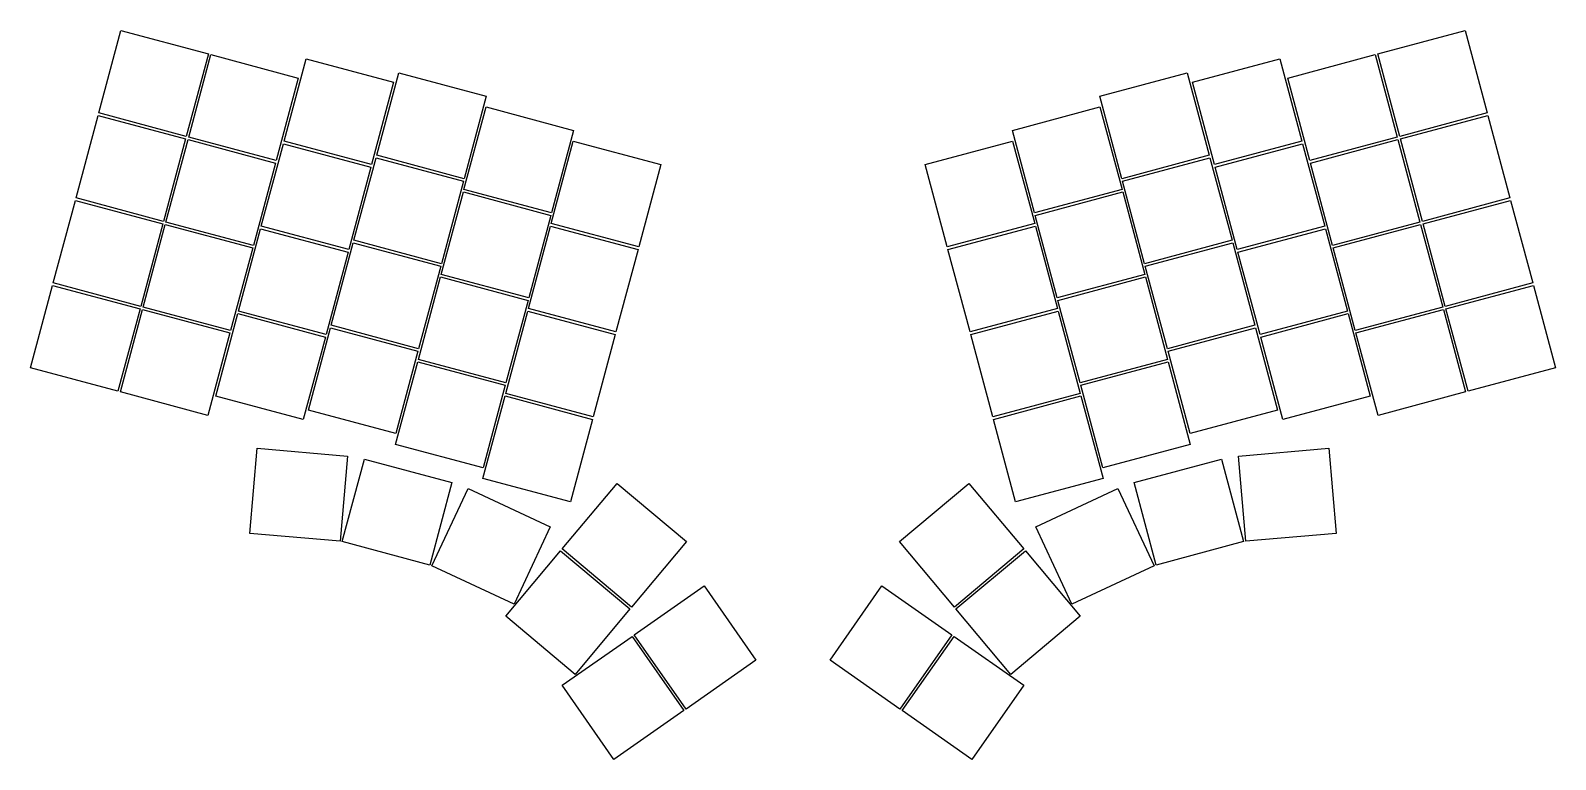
# Model space of a CAD drawing. Header units: millimetres. Extents: x -11 to 284, y -81 to 59.
import ezdxf

# ---------------------------------------------------------------- set-up
doc = ezdxf.new("R2010")
doc.units = ezdxf.units.MM

msp = doc.modelspace()

# ---------------------------------------------------------------- linework, layer by layer
for p, q in [((2.61, 43.56), (6.88, 59.5)), ((6.88, 59.5), (23.79, 54.97)), ((249.79, 54.97), (266.69, 59.5)), ((266.69, 59.5), (270.96, 43.56)), ((23.79, 54.97), (19.52, 39.03)), ((20, 38.9), (24.27, 54.84)), ((24.27, 54.84), (41.17, 50.31)), ((38.42, 38.1), (42.69, 54.04)), ((42.69, 54.04), (59.6, 49.51)), ((213.98, 49.51), (230.88, 54.04)), ((230.88, 54.04), (235.15, 38.1)), ((232.4, 50.31), (249.3, 54.84)), ((249.3, 54.84), (253.57, 38.9)), ((254.06, 39.03), (249.79, 54.97)), ((41.17, 50.31), (36.9, 34.37)), ((56.33, 35.38), (60.6, 51.32)), ((60.6, 51.32), (77.5, 46.79)), ((196.07, 46.79), (212.98, 51.32)), ((212.98, 51.32), (217.25, 35.38)), ((236.67, 34.37), (232.4, 50.31)), ((59.6, 49.51), (55.32, 33.57)), ((218.25, 33.57), (213.98, 49.51)), ((73.19, 28.79), (77.47, 44.72)), ((77.5, 46.79), (73.23, 30.85)), ((77.47, 44.72), (94.37, 40.2)), ((179.2, 40.2), (196.11, 44.72)), ((200.34, 30.85), (196.07, 46.79)), ((196.11, 44.72), (200.38, 28.79)), ((-1.79, 27.14), (2.48, 43.08)), ((2.48, 43.08), (19.39, 38.55)), ((19.52, 39.03), (2.61, 43.56)), ((270.96, 43.56), (254.06, 39.03)), ((254.19, 38.55), (271.09, 43.08)), ((271.09, 43.08), (275.36, 27.14)), ((19.39, 38.55), (15.12, 22.61)), ((15.6, 22.48), (19.87, 38.42)), ((19.87, 38.42), (36.77, 33.89)), ((36.9, 34.37), (20, 38.9)), ((94.37, 40.2), (90.1, 24.26)), ((183.47, 24.26), (179.2, 40.2)), ((253.57, 38.9), (236.67, 34.37)), ((236.8, 33.89), (253.7, 38.42)), ((253.7, 38.42), (257.97, 22.48)), ((258.46, 22.61), (254.19, 38.55)), ((34.02, 21.68), (38.29, 37.62)), ((38.29, 37.62), (55.2, 33.09)), ((55.32, 33.57), (38.42, 38.1)), ((73.23, 30.85), (56.33, 35.38)), ((90.06, 22.2), (94.33, 38.13)), ((94.33, 38.13), (111.24, 33.6)), ((162.34, 33.6), (179.24, 38.13)), ((179.24, 38.13), (183.51, 22.2)), ((217.25, 35.38), (200.34, 30.85)), ((235.15, 38.1), (218.25, 33.57)), ((218.38, 33.09), (235.28, 37.62)), ((235.28, 37.62), (239.55, 21.68)), ((36.77, 33.89), (32.5, 17.95)), ((55.2, 33.09), (50.93, 17.15)), ((51.93, 18.96), (56.2, 34.89)), ((56.2, 34.89), (73.1, 30.37)), ((111.24, 33.6), (106.97, 17.67)), ((166.61, 17.67), (162.34, 33.6)), ((200.47, 30.37), (217.38, 34.89)), ((217.38, 34.89), (221.65, 18.96)), ((222.65, 17.15), (218.38, 33.09)), ((241.07, 17.95), (236.8, 33.89)), ((73.1, 30.37), (68.83, 14.43)), ((204.74, 14.43), (200.47, 30.37)), ((-6.19, 10.72), (-1.92, 26.65)), ((-1.92, 26.65), (14.99, 22.12)), ((15.12, 22.61), (-1.79, 27.14)), ((68.79, 12.37), (73.07, 28.3)), ((73.07, 28.3), (89.97, 23.77)), ((90.1, 24.26), (73.19, 28.79)), ((200.38, 28.79), (183.47, 24.26)), ((183.6, 23.77), (200.51, 28.3)), ((200.51, 28.3), (204.78, 12.37)), ((275.36, 27.14), (258.46, 22.61)), ((258.59, 22.12), (275.49, 26.65)), ((275.49, 26.65), (279.76, 10.72)), ((89.97, 23.77), (85.7, 7.84)), ((187.87, 7.84), (183.6, 23.77)), ((14.99, 22.12), (10.72, 6.19)), ((11.2, 6.06), (15.47, 22)), ((15.47, 22), (32.37, 17.47)), ((32.5, 17.95), (15.6, 22.48)), ((29.62, 5.26), (33.89, 21.2)), ((33.89, 21.2), (50.8, 16.67)), ((50.93, 17.15), (34.02, 21.68)), ((85.66, 5.78), (89.93, 21.71)), ((89.93, 21.71), (106.84, 17.18)), ((106.97, 17.67), (90.06, 22.2)), ((183.51, 22.2), (166.61, 17.67)), ((166.74, 17.18), (183.64, 21.71)), ((183.64, 21.71), (187.91, 5.78)), ((239.55, 21.68), (222.65, 17.15)), ((222.78, 16.67), (239.68, 21.2)), ((239.68, 21.2), (243.95, 5.26)), ((257.97, 22.48), (241.07, 17.95)), ((241.2, 17.47), (258.1, 22)), ((258.1, 22), (262.37, 6.06)), ((262.86, 6.19), (258.59, 22.12)), ((47.53, 2.54), (51.8, 18.47)), ((51.8, 18.47), (68.7, 13.94)), ((68.83, 14.43), (51.93, 18.96)), ((221.65, 18.96), (204.74, 14.43)), ((204.87, 13.94), (221.78, 18.47)), ((221.78, 18.47), (226.05, 2.54)), ((32.37, 17.47), (28.1, 1.53)), ((50.8, 16.67), (46.53, 0.73)), ((106.84, 17.18), (102.57, 1.25)), ((171.01, 1.25), (166.74, 17.18)), ((227.05, 0.73), (222.78, 16.67)), ((245.47, 1.53), (241.2, 17.47)), ((64.39, -4.05), (68.67, 11.88)), ((68.7, 13.94), (64.43, -1.99)), ((68.67, 11.88), (85.57, 7.35)), ((85.7, 7.84), (68.79, 12.37)), ((204.78, 12.37), (187.87, 7.84)), ((188, 7.35), (204.91, 11.88)), ((209.14, -1.99), (204.87, 13.94)), ((204.91, 11.88), (209.18, -4.05)), ((-10.59, -5.7), (-6.32, 10.23)), ((-6.32, 10.23), (10.59, 5.7)), ((10.72, 6.19), (-6.19, 10.72)), ((279.76, 10.72), (262.86, 6.19)), ((262.99, 5.7), (279.89, 10.23)), ((279.89, 10.23), (284.16, -5.7)), ((28.1, 1.53), (11.2, 6.06)), ((85.57, 7.35), (81.3, -8.58)), ((192.27, -8.58), (188, 7.35)), ((262.37, 6.06), (245.47, 1.53)), ((10.59, 5.7), (6.32, -10.23)), ((6.8, -10.36), (11.07, 5.57)), ((11.07, 5.57), (27.97, 1.05)), ((25.22, -11.16), (29.49, 4.78)), ((29.49, 4.78), (46.4, 0.25)), ((46.53, 0.73), (29.62, 5.26)), ((81.26, -10.65), (85.53, 5.29)), ((85.53, 5.29), (102.44, 0.76)), ((102.57, 1.25), (85.66, 5.78)), ((187.91, 5.78), (171.01, 1.25)), ((171.14, 0.76), (188.04, 5.29)), ((188.04, 5.29), (192.31, -10.65)), ((243.95, 5.26), (227.05, 0.73)), ((227.18, 0.25), (244.08, 4.78)), ((244.08, 4.78), (248.35, -11.16)), ((245.6, 1.05), (262.5, 5.57)), ((262.5, 5.57), (266.77, -10.36)), ((267.26, -10.23), (262.99, 5.7)), ((27.97, 1.05), (23.7, -14.89)), ((46.4, 0.25), (42.13, -15.69)), ((43.13, -13.88), (47.4, 2.05)), ((47.4, 2.05), (64.3, -2.48)), ((64.43, -1.99), (47.53, 2.54)), ((102.44, 0.76), (98.17, -15.17)), ((175.41, -15.17), (171.14, 0.76)), ((226.05, 2.54), (209.14, -1.99)), ((209.27, -2.48), (226.18, 2.05)), ((226.18, 2.05), (230.45, -13.88)), ((231.45, -15.69), (227.18, 0.25)), ((249.87, -14.89), (245.6, 1.05)), ((64.3, -2.48), (60.03, -18.41)), ((213.54, -18.41), (209.27, -2.48)), ((6.32, -10.23), (-10.59, -5.7)), ((59.99, -20.48), (64.27, -4.54)), ((64.27, -4.54), (81.17, -9.07)), ((81.3, -8.58), (64.39, -4.05)), ((209.18, -4.05), (192.27, -8.58)), ((192.4, -9.07), (209.31, -4.54)), ((209.31, -4.54), (213.58, -20.48)), ((284.16, -5.7), (267.26, -10.23)), ((23.7, -14.89), (6.8, -10.36)), ((42.13, -15.69), (25.22, -11.16)), ((76.86, -27.07), (81.13, -11.13)), ((81.17, -9.07), (76.9, -25)), ((81.13, -11.13), (98.04, -15.66)), ((98.17, -15.17), (81.26, -10.65)), ((192.31, -10.65), (175.41, -15.17)), ((175.54, -15.66), (192.44, -11.13)), ((196.67, -25), (192.4, -9.07)), ((192.44, -11.13), (196.71, -27.07)), ((248.35, -11.16), (231.45, -15.69)), ((266.77, -10.36), (249.87, -14.89)), ((60.03, -18.41), (43.13, -13.88)), ((230.45, -13.88), (213.54, -18.41)), ((98.04, -15.66), (93.77, -31.6)), ((179.81, -31.6), (175.54, -15.66)), ((76.9, -25), (59.99, -20.48)), ((213.58, -20.48), (196.67, -25)), ((31.81, -37.68), (33.24, -21.24)), ((33.24, -21.24), (50.68, -22.77)), ((50.68, -22.77), (49.24, -39.2)), ((49.68, -39.28), (53.96, -23.34)), ((53.96, -23.34), (70.86, -27.87)), ((202.71, -27.87), (219.62, -23.34)), ((219.62, -23.34), (223.89, -39.28)), ((222.9, -22.77), (240.33, -21.24)), ((224.33, -39.2), (222.9, -22.77)), ((240.33, -21.24), (241.77, -37.68)), ((70.86, -27.87), (66.59, -43.81)), ((67.01, -43.97), (73.99, -29.01)), ((73.99, -29.01), (89.85, -36.41)), ((93.77, -31.6), (76.86, -27.07)), ((92.2, -40.66), (102.8, -28.02)), ((102.8, -28.02), (116.21, -39.27)), ((157.36, -39.27), (170.77, -28.02)), ((170.77, -28.02), (181.37, -40.66)), ((196.71, -27.07), (179.81, -31.6)), ((183.73, -36.41), (199.59, -29.01)), ((199.59, -29.01), (206.56, -43.97)), ((206.98, -43.81), (202.71, -27.87)), ((49.24, -39.2), (31.81, -37.68)), ((89.85, -36.41), (82.87, -51.36)), ((190.7, -51.36), (183.73, -36.41)), ((241.77, -37.68), (224.33, -39.2)), ((66.59, -43.81), (49.68, -39.28)), ((81.27, -53.68), (91.88, -41.04)), ((91.88, -41.04), (105.28, -52.29)), ((105.6, -51.91), (92.2, -40.66)), ((116.21, -39.27), (105.6, -51.91)), ((167.97, -51.91), (157.36, -39.27)), ((181.37, -40.66), (167.97, -51.91)), ((168.29, -52.29), (181.7, -41.04)), ((181.7, -41.04), (192.3, -53.68)), ((223.89, -39.28), (206.98, -43.81)), ((82.87, -51.36), (67.01, -43.97)), ((206.56, -43.97), (190.7, -51.36)), ((106.08, -57.29), (119.59, -47.83)), ((119.59, -47.83), (129.63, -62.16)), ((143.94, -62.16), (153.98, -47.83)), ((153.98, -47.83), (167.5, -57.29)), ((105.28, -52.29), (94.68, -64.93)), ((178.9, -64.93), (168.29, -52.29)), ((94.68, -64.93), (81.27, -53.68)), ((192.3, -53.68), (178.9, -64.93)), ((92.15, -67.04), (105.67, -57.58)), ((105.67, -57.58), (115.7, -71.91)), ((116.11, -71.63), (106.08, -57.29)), ((167.5, -57.29), (157.46, -71.63)), ((157.87, -71.91), (167.91, -57.58)), ((167.91, -57.58), (181.42, -67.04)), ((129.63, -62.16), (116.11, -71.63)), ((157.46, -71.63), (143.94, -62.16)), ((102.19, -81.38), (92.15, -67.04)), ((181.42, -67.04), (171.38, -81.38)), ((115.7, -71.91), (102.19, -81.38)), ((171.38, -81.38), (157.87, -71.91))]:
    msp.add_line(p, q)

doc.saveas('drawing.dxf')
